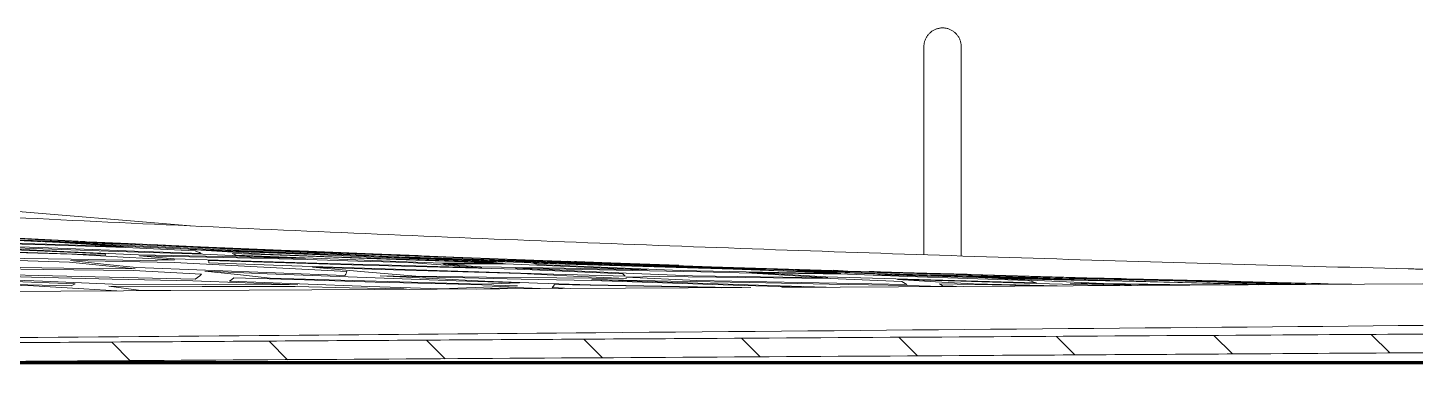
# Model space of a CAD drawing. Header units: metres. Extents: x -199 to 506, y -5 to 23.
# Drawn here: x 254.85 to 260.45, y -1.37 to -0.02 of the extents above; entities that cross this region are included whole.
import ezdxf

# ---------------------------------------------------------------- set-up
doc = ezdxf.new("R2010")
doc.units = ezdxf.units.M
for name, color, linetype, lineweight in [('14HATCH-1', 14, 'Continuous', 5), ('17EQAGUA', 5, 'Continuous', 5), ('46BANQ', 8, 'Continuous', 5), ('46BANQ-1', 8, 'Continuous', 13), ('70LINEA_1_0', 6, 'Continuous', 80)]:
    doc.layers.add(name, color=color, linetype=linetype, lineweight=lineweight)

# ---------------------------------------------------------------- blocks, each defined once
blk = doc.blocks.new('FP_58-603rWestElevEje1Paint')
at = {"layer": '14HATCH-1'}
for p, q in [((72.6547, -0.8906), (72.3286, -0.8806)), ((72.6822, -0.9071), (72.3796, -0.8961)), ((72.6443, -0.874), (72.3926, -0.8643)), ((72.6917, -0.8711), (72.4242, -0.8584)), ((72.7087, -0.8723), (72.4517, -0.8606)), ((72.7112, -0.8895), (72.452, -0.8812)), ((72.6695, -0.8785), (72.4734, -0.8703)), ((72.7445, -0.9056), (72.4763, -0.8958)), ((72.8141, -0.8766), (72.5463, -0.864)), ((72.7948, -0.8771), (72.5855, -0.8669)), ((72.895, -0.8838), (72.6443, -0.874)), ((72.9791, -0.9007), (72.6547, -0.8906)), ((72.8463, -0.8833), (72.6572, -0.8762)), ((72.8083, -0.8855), (72.6572, -0.8762)), ((72.8197, -0.8881), (72.6695, -0.8785)), ((72.7087, -0.8723), (72.6917, -0.8711)), ((72.9693, -0.8978), (72.7112, -0.8895)), ((73.0046, -0.887), (72.7948, -0.8771)), ((72.9587, -0.895), (72.8083, -0.8855)), ((72.9693, -0.8978), (72.8197, -0.8881)), ((73.1381, -0.8911), (72.8316, -0.8777)), ((72.9885, -0.8855), (72.8316, -0.8777)), ((73.0347, -0.8905), (72.8463, -0.8833)), ((72.895, -0.8838), (72.95, -0.8853)), ((72.95, -0.8853), (73.0046, -0.887)), ((73.23, -0.907), (72.9586, -0.895)), ((73.2794, -0.898), (72.9885, -0.8855)), ((73.2682, -0.9015), (73.0347, -0.8905)), ((73.1448, -0.8936), (73.1288, -0.892)), ((73.4203, -0.9043), (73.1288, -0.892)), ((73.1601, -0.8952), (73.1448, -0.8936)), ((73.4791, -0.9086), (73.1601, -0.8952)), ((72.6223, -0.9146), (72.3504, -0.9021)), ((72.6249, -0.9222), (72.3526, -0.9129)), ((72.7589, -0.9483), (72.4803, -0.9435)), ((72.7569, -0.9178), (72.4847, -0.9054)), ((72.7616, -0.9283), (72.4888, -0.9192)), ((72.8954, -0.9267), (72.6223, -0.9146)), ((72.8975, -0.9312), (72.6249, -0.9222)), ((72.9851, -0.9178), (72.6822, -0.9071)), ((73.0131, -0.9152), (72.7445, -0.9056)), ((73.0303, -0.9298), (72.7569, -0.9178)), ((73.0363, -0.9532), (72.7589, -0.9483)), ((72.9676, -0.9396), (72.7616, -0.9283)), ((72.8975, -0.9312), (72.8954, -0.9267)), ((73.1743, -0.9508), (72.9676, -0.9396)), ((73.2575, -0.9146), (72.9791, -0.9007)), ((73.2885, -0.9281), (72.9851, -0.9178)), ((73.2819, -0.9245), (73.0131, -0.9152)), ((73.3664, -0.9374), (73.0303, -0.9298)), ((73.371, -0.9415), (73.0332, -0.9341)), ((73.1732, -0.9461), (73.0332, -0.9341)), ((73.0363, -0.9532), (73.1056, -0.952)), ((73.1056, -0.952), (73.1743, -0.9508)), ((73.4819, -0.9555), (73.1732, -0.9461)), ((73.5024, -0.9186), (73.23, -0.907)), ((73.4827, -0.9192), (73.2374, -0.9088)), ((73.3875, -0.9184), (73.2374, -0.9088)), ((73.2664, -0.9177), (73.2575, -0.9146)), ((73.2664, -0.9177), (73.2575, -0.9146)), ((73.2745, -0.921), (73.2664, -0.9177)), ((73.2745, -0.921), (73.2664, -0.9177)), ((73.5023, -0.9122), (73.2682, -0.9015)), ((73.2819, -0.9245), (73.2745, -0.921)), ((73.5706, -0.9102), (73.2794, -0.898)), ((73.4942, -0.9367), (73.2885, -0.9281)), ((73.7005, -0.9451), (73.3664, -0.9374)), ((73.7068, -0.9489), (73.371, -0.9415)), ((73.5368, -0.9282), (73.3875, -0.9184)), ((73.6769, -0.9348), (73.4058, -0.9246)), ((73.4139, -0.928), (73.4058, -0.9246)), ((73.4211, -0.9315), (73.4139, -0.928)), ((73.7122, -0.9162), (73.4203, -0.9043)), ((73.6959, -0.9427), (73.4212, -0.9315)), ((73.7989, -0.9215), (73.4791, -0.9086)), ((73.7287, -0.9294), (73.4827, -0.9192)), ((73.7005, -0.9451), (73.4942, -0.9367)), ((73.7371, -0.9228), (73.5023, -0.9122)), ((73.7757, -0.9298), (73.5024, -0.9186)), ((73.808, -0.9383), (73.5368, -0.9282)), ((73.8336, -0.9234), (73.5667, -0.9127)), ((73.8006, -0.9249), (73.5667, -0.9127)), ((73.8621, -0.922), (73.5706, -0.9102)), ((73.9487, -0.9448), (73.6769, -0.9348)), ((73.9715, -0.9537), (73.6959, -0.9427)), ((73.9107, -0.9552), (73.7068, -0.9489)), ((74.0042, -0.9278), (73.7122, -0.9162)), ((73.9755, -0.9393), (73.7287, -0.9294)), ((73.7507, -0.925), (73.7371, -0.9228)), ((73.7636, -0.9273), (73.7507, -0.925)), ((73.7758, -0.9298), (73.7636, -0.9273)), ((74.1196, -0.934), (73.7989, -0.9215)), ((74.0331, -0.9375), (73.8006, -0.9249)), ((74.0797, -0.9481), (73.808, -0.9383)), ((74.1011, -0.9338), (73.8336, -0.9234)), ((74.1537, -0.9336), (73.8621, -0.922)), ((74.1166, -0.943), (73.9046, -0.9337)), ((74.1703, -0.9428), (73.9046, -0.9337)), ((74.221, -0.9544), (73.9487, -0.9448)), ((74.2229, -0.9489), (73.9755, -0.9393)), ((74.2965, -0.9392), (74.0042, -0.9278)), ((74.2892, -0.9452), (74.0331, -0.9375)), ((74.3521, -0.9577), (74.0797, -0.9481)), ((74.3691, -0.9438), (74.1011, -0.9338)), ((74.3291, -0.9522), (74.1166, -0.943)), ((74.441, -0.9461), (74.1196, -0.934)), ((74.4361, -0.9518), (74.1703, -0.9428)), ((74.471, -0.9582), (74.2229, -0.9489)), ((74.5441, -0.9529), (74.2892, -0.9452)), ((74.5109, -0.9474), (74.2965, -0.9392)), ((74.5359, -0.9599), (74.3291, -0.9522)), ((74.5832, -0.9523), (74.3691, -0.9438)), ((74.702, -0.9605), (74.4361, -0.9518)), ((74.763, -0.9577), (74.441, -0.9461)), ((74.7258, -0.9555), (74.5109, -0.9474)), ((74.7977, -0.9606), (74.5832, -0.9523)), ((72.6491, -0.9889), (72.2869, -0.985)), ((72.6841, -1.0146), (72.3979, -1.0074)), ((72.7293, -0.9833), (72.4416, -0.9799)), ((72.7525, -0.9593), (72.5439, -0.9532)), ((73.0092, -0.9929), (72.6491, -0.9889)), ((73.0157, -0.9867), (72.7293, -0.9833)), ((72.8845, -0.973), (72.7525, -0.9593)), ((72.9654, -0.9572), (72.7562, -0.9538)), ((72.8891, -0.9672), (72.7562, -0.9538)), ((73.0157, -0.9867), (72.8845, -0.973)), ((73.0213, -0.9808), (72.8891, -0.9672)), ((73.174, -0.9607), (72.9654, -0.9572)), ((73.2832, -1.0084), (73.0092, -0.9929)), ((73.2991, -0.9921), (73.0212, -0.9807)), ((73.4041, -0.9731), (73.174, -0.9607)), ((73.2756, -1.0148), (73.2832, -1.0084)), ((73.2756, -1.0148), (73.2832, -1.0084)), ((73.547, -1.0061), (73.2958, -0.9961)), ((73.4275, -1.0098), (73.2958, -0.9961)), ((73.5781, -1.0032), (73.2991, -0.9921)), ((73.3125, -0.9581), (73.3115, -0.9534)), ((73.6209, -0.9626), (73.3115, -0.9534)), ((73.3126, -0.9631), (73.3125, -0.9581)), ((73.6451, -0.9745), (73.3126, -0.9631)), ((73.635, -0.9852), (73.4041, -0.9731)), ((73.7908, -0.9646), (73.4819, -0.9555)), ((73.7992, -1.0157), (73.547, -1.0061)), ((73.8582, -1.0139), (73.5781, -1.0032)), ((73.9306, -0.9715), (73.6209, -0.9626)), ((73.8666, -0.9972), (73.635, -0.9852)), ((73.9787, -0.9855), (73.6451, -0.9745)), ((74.0071, -0.9888), (73.7287, -0.9798)), ((73.937, -0.9981), (73.7287, -0.9798)), ((74.1, -0.9734), (73.7908, -0.9646)), ((73.8582, -1.0139), (73.8619, -1.0082)), ((73.8619, -1.0082), (73.8647, -1.0026)), ((73.8647, -1.0026), (73.8666, -0.9972)), ((74.1146, -0.9614), (73.9107, -0.9552)), ((74.2405, -0.9801), (73.9306, -0.9715)), ((74.1436, -1.0167), (73.937, -0.9981)), ((74.248, -0.9643), (73.9715, -0.9537)), ((74.3131, -0.996), (73.9787, -0.9855)), ((74.2861, -0.9976), (74.0071, -0.9888)), ((74.4092, -0.982), (74.1, -0.9734)), ((74.2623, -0.9716), (74.1146, -0.9614)), ((74.4939, -0.9638), (74.221, -0.9544)), ((74.5505, -0.9884), (74.2405, -0.9801)), ((74.248, -0.9643), (74.3311, -0.9639)), ((74.2555, -0.9678), (74.3395, -0.9673)), ((74.4034, -0.978), (74.2555, -0.9678)), ((74.4092, -0.982), (74.2623, -0.9716)), ((74.5657, -1.006), (74.2861, -0.9976)), ((74.6485, -1.0062), (74.3131, -0.996)), ((74.3311, -0.9639), (74.413, -0.9638)), ((74.3395, -0.9673), (74.4224, -0.967)), ((74.3521, -0.9577), (74.4118, -0.9579)), ((74.7396, -0.9843), (74.4034, -0.978)), ((74.4118, -0.9579), (74.471, -0.9582)), ((74.413, -0.9638), (74.4939, -0.9638)), ((74.4224, -0.967), (74.5042, -0.9668)), ((74.7884, -0.9789), (74.5042, -0.9668)), ((74.7433, -0.9674), (74.5359, -0.9599)), ((74.7977, -0.9606), (74.5441, -0.9529)), ((74.8145, -0.9892), (74.5447, -0.9844)), ((74.7808, -0.9948), (74.5447, -0.9844)), ((74.7629, -0.9978), (74.5505, -0.9884)), ((74.7776, -1.0157), (74.5657, -1.006)), ((74.6249, -0.9669), (74.6132, -0.9642)), ((74.8817, -0.9723), (74.6132, -0.9642)), ((74.6359, -0.9698), (74.6249, -0.9669)), ((74.9207, -0.9817), (74.6359, -0.9698)), ((74.9846, -1.0159), (74.6485, -1.0062)), ((74.8298, -0.9642), (74.6869, -0.9586)), ((74.9851, -0.9682), (74.6869, -0.9586)), ((74.9781, -0.9703), (74.702, -0.9605)), ((74.7448, -0.9565), (74.7258, -0.9555)), ((75.0735, -0.9907), (74.7396, -0.9843)), ((75.0115, -0.9755), (74.7433, -0.9674)), ((74.763, -0.9577), (74.7448, -0.9565)), ((74.9937, -0.965), (74.7542, -0.9564)), ((74.9758, -1.0071), (74.7629, -0.9978)), ((75.0676, -0.9698), (74.7807, -0.9591)), ((74.7807, -0.9591), (74.8347, -0.9604)), ((75.0176, -1.005), (74.7808, -0.9948)), ((75.0735, -0.9907), (74.7884, -0.9789)), ((75.0828, -0.994), (74.8145, -0.9892)), ((75.1061, -0.9738), (74.8299, -0.9642)), ((74.8347, -0.9604), (74.8882, -0.9618)), ((75.1502, -0.9803), (74.8817, -0.9723)), ((75.1997, -0.9722), (74.8882, -0.9618)), ((75.2064, -0.9932), (74.9207, -0.9817)), ((74.9806, -1.0114), (74.9758, -1.0071)), ((75.2548, -0.9798), (74.9781, -0.9703)), ((75.2833, -0.9777), (74.9851, -0.9682)), ((75.2796, -0.9834), (75.0115, -0.9755)), ((75.2551, -1.015), (75.0176, -1.005)), ((75.3319, -0.9782), (75.0676, -0.9698)), ((75.2879, -0.9993), (75.0828, -0.994)), ((75.3829, -0.9831), (75.1061, -0.9738)), ((75.4186, -0.988), (75.1502, -0.9803)), ((75.471, -0.9983), (75.2064, -0.9932)), ((75.5322, -0.9889), (75.2548, -0.9798)), ((75.5477, -0.991), (75.2796, -0.9834)), ((75.5813, -0.9868), (75.2833, -0.9777)), ((75.4929, -1.0044), (75.2879, -0.9993)), ((75.596, -0.9864), (75.3319, -0.9782)), ((75.6604, -0.9921), (75.3829, -0.9831)), ((75.6345, -0.9958), (75.4186, -0.988)), ((75.734, -1.0034), (75.471, -0.9983)), ((75.6807, -1.0049), (75.4823, -1.0013)), ((75.6366, -1.0099), (75.4823, -1.0013)), ((75.6464, -1.0133), (75.493, -1.0044)), ((75.5477, -0.991), (75.5322, -0.9889)), ((75.8791, -0.9956), (75.5813, -0.9868)), ((75.86, -0.9944), (75.596, -0.9864)), ((75.8509, -1.0035), (75.6345, -0.9958)), ((75.9791, -1.0001), (75.6604, -0.9921)), ((75.9967, -1.0017), (75.6765, -0.9941)), ((75.8362, -1.0012), (75.6765, -0.9941)), ((75.8782, -1.0086), (75.6807, -1.0049)), ((75.734, -1.0034), (75.7928, -1.0034)), ((75.7928, -1.0034), (75.8509, -1.0035)), ((75.8402, -0.9933), (75.8199, -0.9925)), ((75.8402, -0.9933), (75.8199, -0.9925)), ((76.1386, -1.0091), (75.8362, -1.0012)), ((75.86, -0.9944), (75.8402, -0.9933)), ((76.1191, -1.0171), (75.8782, -1.0086)), ((76.0872, -1.0019), (75.8791, -0.9956)), ((76.2347, -1.0051), (75.9649, -0.997)), ((75.9852, -0.9979), (75.9649, -0.997)), ((76.2954, -1.0081), (75.9791, -1.0001)), ((75.9954, -1.0086), (75.9808, -1.0062)), ((76.2836, -1.0138), (75.9808, -1.0062)), ((76.005, -0.999), (75.9852, -0.9979)), ((76.0094, -1.0111), (75.9954, -1.0086)), ((76.3145, -1.0094), (75.9967, -1.0017)), ((76.2824, -1.0073), (76.005, -0.999)), ((76.2954, -1.0081), (76.0872, -1.0019)), ((76.3588, -1.0086), (76.0893, -1.0007)), ((76.5046, -1.0128), (76.2347, -1.0051)), ((76.5603, -1.0152), (76.2824, -1.0073)), ((72.6, -1.02), (72.277, -1.0121)), ((72.608, -1.0546), (72.3166, -1.0482)), ((72.6446, -1.0365), (72.3656, -1.0247)), ((72.7593, -1.0551), (72.468, -1.0488)), ((72.7748, -1.0474), (72.4949, -1.0357)), ((72.9235, -1.0276), (72.6, -1.02)), ((72.8104, -1.0672), (72.608, -1.0546)), ((72.9249, -1.048), (72.6446, -1.0365)), ((72.9707, -1.0214), (72.6841, -1.0146)), ((72.7593, -1.0551), (72.7748, -1.0474)), ((73.2859, -1.0569), (72.9102, -1.0556)), ((73.0302, -1.0716), (72.9102, -1.0556)), ((73.2474, -1.035), (72.9235, -1.0276)), ((73.2986, -1.0496), (72.9249, -1.048)), ((73.2577, -1.0281), (72.9707, -1.0214)), ((73.4584, -1.0432), (73.2474, -1.035)), ((73.2577, -1.0281), (73.2671, -1.0214)), ((73.2671, -1.0214), (73.2756, -1.0148)), ((73.2671, -1.0214), (73.2756, -1.0148)), ((73.6593, -1.0582), (73.2859, -1.0569)), ((73.67, -1.0512), (73.2986, -1.0496)), ((73.3948, -1.0359), (73.4043, -1.0291)), ((73.6766, -1.0466), (73.3948, -1.0359)), ((73.4043, -1.0291), (73.4129, -1.0225)), ((73.6965, -1.0311), (73.4129, -1.0225)), ((73.5584, -1.0236), (73.4275, -1.0098)), ((73.67, -1.0512), (73.4584, -1.0432)), ((73.8421, -1.0322), (73.5584, -1.0236)), ((73.8772, -1.0625), (73.6594, -1.0582)), ((73.9595, -1.057), (73.6766, -1.0466)), ((73.9808, -1.0395), (73.6965, -1.0311)), ((74.0522, -1.0251), (73.7992, -1.0157)), ((74.1264, -1.0404), (73.8421, -1.0322)), ((74.0951, -1.0666), (73.8772, -1.0625)), ((74.2435, -1.067), (73.9595, -1.057)), ((74.2659, -1.0475), (73.9808, -1.0395)), ((74.2104, -1.0259), (74.0011, -1.0153)), ((74.2843, -1.0218), (74.0011, -1.0153)), ((74.306, -1.0343), (74.0522, -1.0251)), ((74.4114, -1.0483), (74.1264, -1.0404)), ((74.4273, -1.0195), (74.1436, -1.0167)), ((74.4204, -1.0363), (74.2104, -1.0259)), ((74.2435, -1.067), (74.3475, -1.0629)), ((74.5516, -1.0552), (74.2659, -1.0475)), ((74.5675, -1.0281), (74.2843, -1.0218)), ((74.5607, -1.0431), (74.306, -1.0343)), ((74.3475, -1.0629), (74.4502, -1.059)), ((74.4114, -1.0483), (74.4864, -1.0457)), ((74.6327, -1.0436), (74.4204, -1.0363)), ((74.7095, -1.0224), (74.4273, -1.0195)), ((74.4432, -1.0654), (74.5457, -1.0615)), ((74.4502, -1.059), (74.5516, -1.0552)), ((74.4864, -1.0457), (74.5607, -1.0431)), ((74.6432, -1.0662), (74.5457, -1.0615)), ((74.8508, -1.0341), (74.5675, -1.0281)), ((74.8456, -1.0507), (74.6327, -1.0436)), ((74.692, -1.0621), (74.6971, -1.0559)), ((74.7658, -1.0656), (74.692, -1.0621)), ((74.6971, -1.0559), (74.7013, -1.0499)), ((74.9879, -1.0554), (74.7013, -1.0499)), ((74.9901, -1.0252), (74.7095, -1.0224)), ((74.9901, -1.0252), (74.7776, -1.0157)), ((75.1318, -1.0561), (74.8456, -1.0507)), ((74.9924, -1.0353), (74.8508, -1.0289)), ((75.1684, -1.0355), (74.8508, -1.0289)), ((75.1342, -1.0434), (74.8508, -1.0341)), ((74.9846, -1.0159), (74.9806, -1.0114)), ((74.9877, -1.0205), (75.0556, -1.0189)), ((75.2721, -1.0328), (74.9877, -1.0205)), ((75.2744, -1.0606), (74.9879, -1.0554)), ((75.276, -1.0444), (74.9924, -1.0353)), ((75.0556, -1.0189), (75.1228, -1.0175)), ((75.4664, -1.0218), (75.1228, -1.0175)), ((75.418, -1.0613), (75.1318, -1.0561)), ((75.4185, -1.0523), (75.1342, -1.0434)), ((75.486, -1.0419), (75.1684, -1.0355)), ((75.528, -1.0187), (75.2551, -1.015)), ((75.5534, -1.0385), (75.2721, -1.0328)), ((75.3734, -1.0623), (75.2744, -1.0606)), ((75.5604, -1.0532), (75.276, -1.0444)), ((75.4538, -1.0619), (75.418, -1.0613)), ((75.6934, -1.0606), (75.4185, -1.0523)), ((75.8075, -1.026), (75.4664, -1.0218)), ((75.8034, -1.048), (75.486, -1.0419)), ((75.7992, -1.0223), (75.528, -1.0187)), ((75.8345, -1.044), (75.5534, -1.0385)), ((75.7922, -1.0601), (75.5604, -1.0532)), ((75.7902, -1.0188), (75.6366, -1.0099)), ((75.7992, -1.0223), (75.6464, -1.0133)), ((76.0719, -1.0271), (75.7901, -1.0188)), ((76.1205, -1.0537), (75.8034, -1.048)), ((76.0955, -1.0369), (75.8075, -1.026)), ((76.1154, -1.0493), (75.8345, -1.044)), ((76.3402, -1.0198), (76.0094, -1.0111)), ((76.3544, -1.0352), (76.0719, -1.0271)), ((76.3328, -1.0367), (76.0784, -1.0295)), ((76.2317, -1.0384), (76.0784, -1.0295)), ((76.1029, -1.0409), (76.0955, -1.0369)), ((76.1029, -1.0409), (76.0955, -1.0369)), ((76.1096, -1.045), (76.1029, -1.0409)), ((76.1096, -1.045), (76.1029, -1.0409)), ((76.1154, -1.0493), (76.1096, -1.045)), ((76.3604, -1.0254), (76.1191, -1.0171)), ((76.2567, -1.0575), (76.1205, -1.0537)), ((76.4406, -1.0166), (76.1386, -1.0091)), ((76.3844, -1.0475), (76.2317, -1.0384)), ((76.5291, -1.0527), (76.2472, -1.0462)), ((76.2538, -1.0504), (76.2472, -1.0462)), ((76.2596, -1.0547), (76.2538, -1.0504)), ((76.3445, -1.057), (76.2596, -1.0547)), ((76.5861, -1.0212), (76.2836, -1.0138)), ((76.5137, -1.0146), (76.3145, -1.0094)), ((76.5877, -1.0437), (76.3328, -1.0367)), ((76.6712, -1.0282), (76.3402, -1.0198)), ((76.6374, -1.0429), (76.3544, -1.0352)), ((76.6023, -1.0334), (76.3604, -1.0254)), ((76.666, -1.0538), (76.3844, -1.0475)), ((76.7063, -1.0301), (76.4301, -1.0232)), ((76.6685, -1.0344), (76.4301, -1.0232)), ((76.7422, -1.0239), (76.4406, -1.0166)), ((76.7127, -1.0198), (76.5137, -1.0146)), ((76.6521, -1.0553), (76.5291, -1.0527)), ((76.8385, -1.0228), (76.5603, -1.0152)), ((76.8881, -1.0282), (76.5861, -1.0212)), ((76.8431, -1.0504), (76.5877, -1.0437)), ((76.6148, -1.0364), (76.6023, -1.0334)), ((76.6265, -1.0396), (76.6148, -1.0364)), ((76.6375, -1.0429), (76.6265, -1.0396)), ((76.7202, -1.055), (76.666, -1.0538)), ((76.9057, -1.0459), (76.6685, -1.0344)), ((77.0025, -1.0361), (76.6712, -1.0282)), ((76.9827, -1.0366), (76.7063, -1.0301)), ((76.8783, -1.0252), (76.7127, -1.0198)), ((77.0433, -1.0309), (76.7422, -1.0239)), ((76.9902, -1.0515), (76.7718, -1.0444)), ((77.0474, -1.0495), (76.7718, -1.0444)), ((76.8385, -1.0228), (76.9081, -1.0241)), ((76.9713, -1.0536), (76.8431, -1.0504)), ((77.0244, -1.0294), (76.8587, -1.0239)), ((76.8587, -1.0239), (76.9291, -1.0251)), ((77.0433, -1.0309), (76.8783, -1.0252)), ((77.1896, -1.035), (76.8881, -1.0282)), ((77.1719, -1.049), (76.9057, -1.0459)), ((76.9081, -1.0241), (76.9768, -1.0257)), ((76.9291, -1.0251), (76.9985, -1.0264)), ((77.2591, -1.0429), (76.9827, -1.0366)), ((77.0429, -1.0532), (76.9902, -1.0515)), ((76.9985, -1.0264), (77.0669, -1.028)), ((77.3338, -1.0436), (77.0025, -1.0361)), ((77.3402, -1.0359), (77.0244, -1.0294)), ((77.2046, -1.0523), (77.0474, -1.0495)), ((77.3599, -1.0354), (77.0669, -1.028)), ((77.4238, -1.0384), (77.1706, -1.0334)), ((77.4147, -1.0399), (77.1706, -1.0334)), ((77.3749, -1.0513), (77.1719, -1.049)), ((77.4092, -1.0409), (77.1896, -1.035)), ((77.4787, -1.0491), (77.2591, -1.0429)), ((77.6308, -1.0499), (77.3338, -1.0436)), ((77.6533, -1.0425), (77.3402, -1.0359)), ((77.6533, -1.0425), (77.3599, -1.0354)), ((77.6291, -1.0467), (77.4092, -1.0409)), ((77.6591, -1.0463), (77.4147, -1.0399)), ((77.6752, -1.0435), (77.4238, -1.0384)), ((77.5287, -1.0504), (77.4787, -1.0491)), ((77.7777, -1.0452), (77.4841, -1.0383)), ((77.6474, -1.0486), (77.6291, -1.0467)), ((77.6574, -1.0497), (77.6474, -1.0486)), ((77.7704, -1.0491), (77.6591, -1.0463)), ((77.8737, -1.0477), (77.6752, -1.0435)), ((77.9039, -1.0483), (77.8737, -1.0477)), ((72.9421, -1.0752), (72.8104, -1.0672)), ((73.159, -1.0741), (73.0302, -1.0716)), ((74.117, -1.069), (74.0952, -1.0666)), ((74.389, -1.0676), (74.4432, -1.0654))]:
    blk.add_line(p, q, dxfattribs=at)
at = {"layer": '46BANQ', "flags": 128}
blk.add_lwpolyline([(77.5942, -1.0501), (77.2671, -1.0428), (76.0682, -1.0099), (74.8917, -0.9711), (73.7422, -0.9269), (72.6239, -0.8774), (71.5397, -0.8231), (70.4919, -0.7642), (69.482, -0.7011), (68.5112, -0.6341), (68.0403, -0.5992)], dxfattribs=at)
blk = doc.blocks.new('Site - Round Bollard - 0_15m Diameter-7029192-603rWestElevEje1Paint')
at = {"layer": '17EQAGUA'}
for p, q in [((76.1846, -0.0942), (76.1846, -0.9293)), ((76.3346, -0.9341), (76.3346, -0.0942))]:
    blk.add_line(p, q, dxfattribs=at)
at = {"layer": '17EQAGUA', "flags": 128}
for points in [[(76.1846, -0.0942), (76.1846, -0.0912), (76.1848, -0.0882), (76.1851, -0.0852), (76.1855, -0.0823), (76.1861, -0.0793), (76.1867, -0.0764), (76.1875, -0.0735), (76.1884, -0.0706), (76.1894, -0.0678), (76.1905, -0.065), (76.1917, -0.0623), (76.1931, -0.0596), (76.1945, -0.0569), (76.196, -0.0544), (76.1977, -0.0519), (76.1994, -0.0494), (76.2013, -0.047), (76.2032, -0.0447), (76.2052, -0.0425), (76.2073, -0.0404), (76.2095, -0.0384), (76.2118, -0.0364), (76.2142, -0.0345), (76.2166, -0.0328), (76.2191, -0.0311), (76.2216, -0.0295), (76.2242, -0.0281), (76.2269, -0.0267), (76.2296, -0.0254), (76.2324, -0.0243), (76.2352, -0.0233), (76.2381, -0.0223), (76.241, -0.0215), (76.2439, -0.0209), (76.2468, -0.0203), (76.2498, -0.0198), (76.2528, -0.0195), (76.2558, -0.0193), (76.2588, -0.0192), (76.2596, -0.0192)], [(76.2596, -0.0192), (76.2626, -0.0193), (76.2656, -0.0194), (76.2686, -0.0197), (76.2715, -0.0202), (76.2745, -0.0207), (76.2774, -0.0213), (76.2803, -0.0221), (76.2832, -0.023), (76.286, -0.024), (76.2888, -0.0251), (76.2915, -0.0263), (76.2942, -0.0277), (76.2969, -0.0291), (76.2994, -0.0307), (76.3019, -0.0323), (76.3044, -0.034), (76.3067, -0.0359), (76.309, -0.0378), (76.3113, -0.0398), (76.3134, -0.0419), (76.3154, -0.0441), (76.3174, -0.0464), (76.3193, -0.0488), (76.321, -0.0512), (76.3227, -0.0537), (76.3243, -0.0562), (76.3257, -0.0589), (76.3271, -0.0615), (76.3283, -0.0642), (76.3295, -0.067), (76.3305, -0.0698), (76.3314, -0.0727), (76.3322, -0.0756), (76.3329, -0.0785), (76.3335, -0.0815), (76.3339, -0.0844), (76.3343, -0.0874), (76.3345, -0.0904), (76.3346, -0.0934), (76.3346, -0.0942)]]:
    blk.add_lwpolyline(points, dxfattribs=at)
blk = doc.blocks.new('Site - Round Bollard - 0_15m Diameter-V59-603rWestElevEje1Paint')
at = {"layer": '17EQAGUA', "flags": 128}
for points in [[(76.1846, -0.0912), (76.1848, -0.0882), (76.1851, -0.0852), (76.1855, -0.0823), (76.1861, -0.0793), (76.1867, -0.0764), (76.1875, -0.0735), (76.1884, -0.0706), (76.1894, -0.0678), (76.1905, -0.065), (76.1917, -0.0623), (76.1931, -0.0596), (76.1945, -0.0569), (76.196, -0.0544), (76.1977, -0.0519), (76.1994, -0.0494), (76.2013, -0.047), (76.2032, -0.0447), (76.2052, -0.0425), (76.2073, -0.0404), (76.2095, -0.0384), (76.2118, -0.0364), (76.2142, -0.0345), (76.2166, -0.0328), (76.2191, -0.0311), (76.2216, -0.0295), (76.2242, -0.0281), (76.2269, -0.0267), (76.2296, -0.0254), (76.2324, -0.0243), (76.2352, -0.0233), (76.2381, -0.0223), (76.241, -0.0215), (76.2439, -0.0209), (76.2468, -0.0203), (76.2498, -0.0198), (76.2528, -0.0195), (76.2558, -0.0193), (76.2588, -0.0192), (76.2596, -0.0192)], [(76.2596, -0.0192), (76.2626, -0.0193), (76.2656, -0.0194), (76.2686, -0.0197), (76.2715, -0.0202), (76.2745, -0.0207), (76.2774, -0.0213), (76.2803, -0.0221), (76.2832, -0.023), (76.286, -0.024), (76.2888, -0.0251), (76.2915, -0.0263), (76.2942, -0.0277), (76.2969, -0.0291), (76.2994, -0.0307), (76.3019, -0.0323), (76.3044, -0.034), (76.3067, -0.0359), (76.309, -0.0378), (76.3113, -0.0398), (76.3134, -0.0419), (76.3154, -0.0441), (76.3174, -0.0464), (76.3193, -0.0488), (76.321, -0.0512), (76.3227, -0.0537), (76.3243, -0.0562), (76.3257, -0.0589), (76.3271, -0.0615), (76.3283, -0.0642), (76.3295, -0.067), (76.3305, -0.0698)], [(76.3329, -0.0785), (76.3335, -0.0815), (76.3339, -0.0844), (76.3343, -0.0874), (76.3345, -0.0904)]]:
    blk.add_lwpolyline(points, dxfattribs=at)

msp = doc.modelspace()

# ---------------------------------------------------------------- hatches: boundary and pattern name
at = {"layer": '14HATCH-1'}
h = msp.add_hatch(dxfattribs=at)
h.set_pattern_fill('FP_9', color=256, style=0, pattern_type=2)
h.set_pattern_definition([(135, (183.3336, 1.2), (-0.318198, -0.318198), [])])
h.paths.add_polyline_path([(242.1034, -1.3731), (252.9464, -1.3698), (259.6162, -1.3287), (260.4499, -1.3235), (260.4499, -1.2485), (249.1946, -1.322), (247.1103, -1.3354), (241.6965, -1.3731), (241.9206, -1.3731)])

# ---------------------------------------------------------------- linework, layer by layer
at = {"layer": '46BANQ'}
for p, q in [((251.3628, -0.469), (255.4992, -0.8139)), ((252.4114, -1.0895), (257.7494, -1.0617)), ((257.8742, -1.061), (260.4499, -1.0462))]:
    msp.add_line(p, q, dxfattribs=at)
for points, knots in [([(251.3594, -0.5792), (251.6099, -0.5964), (252.1109, -0.6297), (252.8627, -0.6762), (253.6149, -0.7194), (254.618, -0.773), (255.8724, -0.8328), (257.3781, -0.8941), (258.8843, -0.9457), (259.9082, -0.9745), (260.4301, -0.9876), (260.4497, -0.9881)], [-0.99997, -0.99997, -0.99997, -0.99997, -0.9375, -0.875, -0.8125, -0.75, -0.625, -0.5, -0.375, -0.25, -0.2451127, -0.2451127, -0.2451127, -0.2451127]), ([(251.9206, -1.2861), (253.6985, -1.2718), (256.6384, -1.2477), (259.3826, -1.2236), (260.4503, -1.2139)], [-1, -1, -1, -1, -0.5, -0.1594971, -0.1594971, -0.1594971, -0.1594971])]:
    msp.add_open_spline(points, degree=3, knots=knots, dxfattribs=at)
at = {"layer": '46BANQ-1'}
for points, knots in [([(260.4499, -1.2486), (260.1994, -1.2501), (259.2082, -1.2563), (257.8465, -1.2644), (256.365, -1.2733), (255.2539, -1.2801), (254.1428, -1.2871), (253.0317, -1.2942), (252.291, -1.2992), (251.9206, -1.3017)], [0.1470708, 0.1470708, 0.1470708, 0.1470708, 0.2222222, 0.4444444, 0.5555556, 0.6666667, 0.7777778, 0.8888889, 1, 1, 1, 1]), ([(252.4601, -1.3731), (253.021, -1.3693), (254.3226, -1.3608), (256.3651, -1.3483), (258.2169, -1.3372), (259.5785, -1.329), (260.1994, -1.3251), (260.4499, -1.3236)], [0.0539476, 0.0539476, 0.0539476, 0.0539476, 0.2222222, 0.4444444, 0.6666667, 0.7777778, 0.8529292, 0.8529292, 0.8529292, 0.8529292])]:
    msp.add_open_spline(points, degree=3, knots=knots, dxfattribs=at)
at = {"layer": '70LINEA_1_0'}
msp.add_line((153.7332, -1.3627), (260.4499, -1.3627), dxfattribs=at)

# ---------------------------------------------------------------- block references
at = {"layer": '17EQAGUA'}
for name in ['Site - Round Bollard - 0_15m Diameter-7029192-603rWestElevEje1Paint', 'Site - Round Bollard - 0_15m Diameter-V59-603rWestElevEje1Paint']:
    msp.add_blockref(name, (182.2606, 0), dxfattribs=at)
at = {"layer": '46BANQ'}
msp.add_blockref('FP_58-603rWestElevEje1Paint', (182.2606, 0), dxfattribs=at)

doc.saveas('drawing.dxf')
